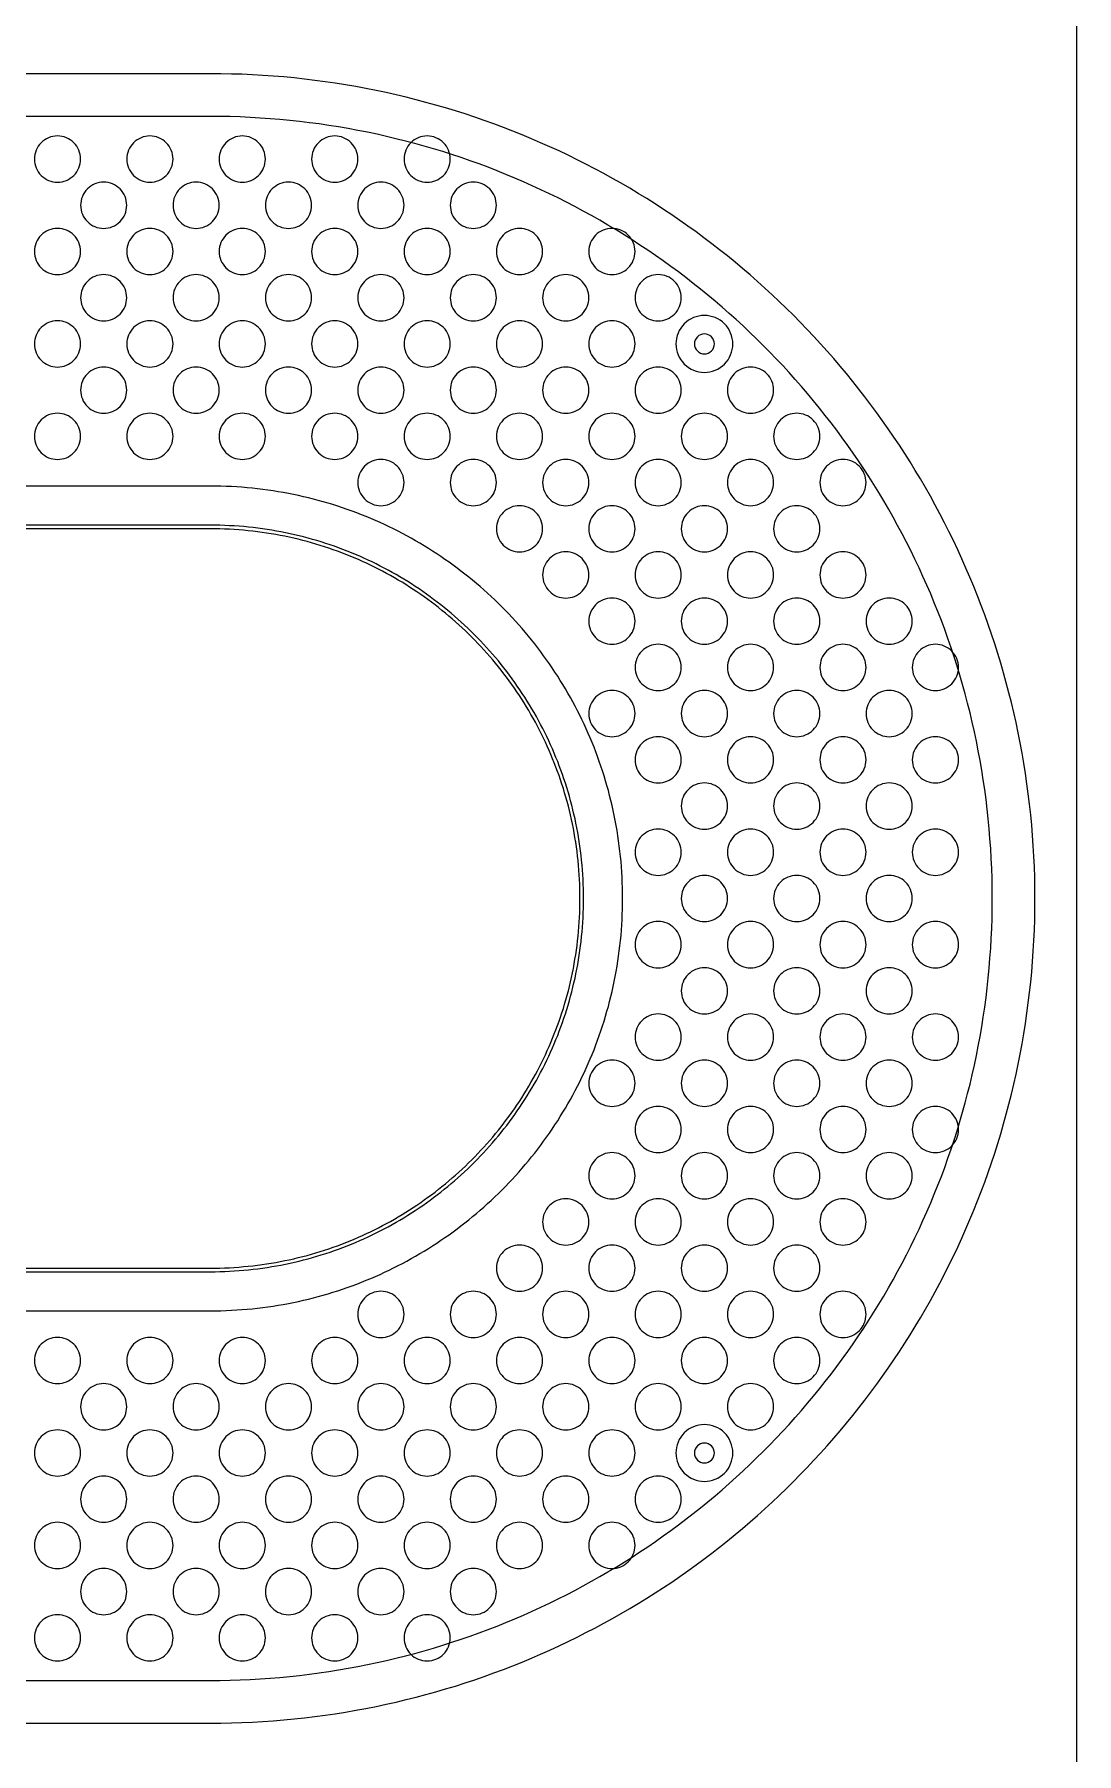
# Model space of a CAD drawing. Extents: x 1 to 174, y -78 to 96.
# Drawn here: x 19.4 to 37.72, y 30.6 to 60.83 of the extents above; entities that cross this region are included whole.
import ezdxf

# ---------------------------------------------------------------- set-up
doc = ezdxf.new("R2010")
doc.units = 0
doc.layers.add('LAYER_1', color=7, linetype='CONTINUOUS')
doc.layers.add('MOUNTINGHOLES', color=1, linetype='CONTINUOUS')

msp = doc.modelspace()

# ---------------------------------------------------------------- linework, layer by layer
at = {"layer": 'LAYER_1'}
for points in [[(15.464, 31.133), (22.515, 31.133), (22.675, 31.134), (22.86, 31.137), (23.044, 31.143), (23.229, 31.152), (23.413, 31.162), (23.596, 31.175), (23.779, 31.19), (23.962, 31.207), (24.144, 31.227), (24.326, 31.249), (24.507, 31.273), (24.687, 31.299), (24.867, 31.328), (25.047, 31.359), (25.225, 31.392), (25.403, 31.427), (25.58, 31.465), (25.757, 31.504), (25.932, 31.546), (26.107, 31.59), (26.281, 31.636), (26.454, 31.684), (26.627, 31.734), (26.798, 31.786), (26.969, 31.84), (27.138, 31.896), (27.307, 31.955), (27.475, 32.015), (27.642, 32.077), (27.807, 32.141), (27.972, 32.208), (28.136, 32.276), (28.298, 32.346), (28.46, 32.417), (28.621, 32.491), (28.78, 32.567), (28.938, 32.644), (29.095, 32.724), (29.251, 32.805), (29.406, 32.888), (29.56, 32.972), (29.713, 33.059), (29.864, 33.147), (30.014, 33.237), (30.163, 33.329), (30.31, 33.422), (30.457, 33.517), (30.602, 33.614), (30.746, 33.712), (30.888, 33.812), (31.03, 33.914), (31.17, 34.018), (31.308, 34.123), (31.445, 34.229), (31.581, 34.337), (31.716, 34.447), (31.849, 34.558), (31.981, 34.671), (32.111, 34.785), (32.24, 34.901), (32.368, 35.019), (32.494, 35.138), (32.619, 35.258), (32.742, 35.38), (32.864, 35.503), (32.985, 35.628), (33.103, 35.754), (33.221, 35.882), (33.337, 36.011), (33.451, 36.141), (33.564, 36.273), (33.675, 36.406), (33.785, 36.541), (33.893, 36.677), (34, 36.814), (34.105, 36.953), (34.208, 37.093), (34.31, 37.234), (34.41, 37.376), (34.508, 37.52), (34.605, 37.665), (34.7, 37.812), (34.793, 37.959), (34.885, 38.108), (34.975, 38.258), (35.063, 38.41), (35.15, 38.562), (35.235, 38.716), (35.317, 38.871), (35.399, 39.027), (35.478, 39.184), (35.555, 39.342), (35.631, 39.502), (35.705, 39.662), (35.777, 39.824), (35.847, 39.986), (35.915, 40.15), (35.981, 40.315), (36.045, 40.481), (36.107, 40.647), (36.167, 40.815), (36.226, 40.984), (36.282, 41.153), (36.336, 41.324), (36.388, 41.496), (36.438, 41.668), (36.486, 41.841), (36.532, 42.015), (36.576, 42.19), (36.618, 42.366), (36.657, 42.542), (36.695, 42.719), (36.73, 42.897), (36.763, 43.076), (36.794, 43.255), (36.823, 43.435), (36.849, 43.615), (36.873, 43.796), (36.895, 43.978), (36.915, 44.16), (36.932, 44.343), (36.947, 44.526), (36.96, 44.709), (36.971, 44.893), (36.979, 45.078), (36.985, 45.263), (36.988, 45.448), (36.989, 45.633), (36.988, 45.818), (36.985, 46.003), (36.979, 46.188), (36.971, 46.372), (36.96, 46.556), (36.947, 46.74), (36.932, 46.923), (36.915, 47.106), (36.895, 47.288), (36.873, 47.47), (36.849, 47.651), (36.823, 47.831), (36.794, 48.011), (36.763, 48.19), (36.73, 48.369), (36.695, 48.547), (36.657, 48.724), (36.618, 48.9), (36.576, 49.076), (36.532, 49.251), (36.486, 49.425), (36.438, 49.598), (36.388, 49.77), (36.336, 49.942), (36.282, 50.112), (36.226, 50.282), (36.167, 50.451), (36.107, 50.619), (36.045, 50.785), (35.981, 50.951), (35.915, 51.116), (35.847, 51.279), (35.777, 51.442), (35.705, 51.604), (35.631, 51.764), (35.555, 51.924), (35.478, 52.082), (35.399, 52.239), (35.317, 52.395), (35.235, 52.55), (35.15, 52.704), (35.063, 52.856), (34.975, 53.008), (34.885, 53.158), (34.793, 53.307), (34.7, 53.454), (34.605, 53.601), (34.508, 53.746), (34.41, 53.89), (34.31, 54.032), (34.208, 54.173), (34.105, 54.313), (34, 54.452), (33.893, 54.589), (33.785, 54.725), (33.675, 54.86), (33.564, 54.993), (33.451, 55.125), (33.337, 55.255), (33.221, 55.384), (33.103, 55.512), (32.985, 55.638), (32.864, 55.763), (32.742, 55.886), (32.619, 56.008), (32.494, 56.128), (32.368, 56.247), (32.24, 56.365), (32.111, 56.48), (31.981, 56.595), (31.849, 56.708), (31.716, 56.819), (31.581, 56.929), (31.445, 57.037), (31.308, 57.143), (31.17, 57.248), (31.03, 57.352), (30.888, 57.453), (30.746, 57.554), (30.602, 57.652), (30.457, 57.749), (30.31, 57.844), (30.163, 57.937), (30.014, 58.029), (29.864, 58.119), (29.713, 58.207), (29.56, 58.294), (29.406, 58.378), (29.251, 58.461), (29.095, 58.542), (28.938, 58.622), (28.78, 58.699), (28.621, 58.775), (28.46, 58.848), (28.298, 58.92), (28.136, 58.99), (27.972, 59.058), (27.807, 59.125), (27.642, 59.189), (27.475, 59.251), (27.307, 59.311), (27.138, 59.369), (26.969, 59.426), (26.798, 59.48), (26.627, 59.532), (26.454, 59.582), (26.281, 59.63), (26.107, 59.676), (25.932, 59.72), (25.757, 59.762), (25.58, 59.801), (25.403, 59.839), (25.225, 59.874), (25.047, 59.907), (24.867, 59.938), (24.687, 59.966), (24.507, 59.993), (24.326, 60.017), (24.144, 60.039), (23.962, 60.059), (23.779, 60.076), (23.596, 60.091), (23.413, 60.104), (23.229, 60.114), (23.044, 60.123), (22.86, 60.128), (22.675, 60.132), (22.515, 60.133), (15.464, 60.133)], [(15.466, 31.883), (22.512, 31.883), (22.665, 31.884), (22.841, 31.887), (23.016, 31.893), (23.191, 31.901), (23.365, 31.911), (23.539, 31.923), (23.713, 31.937), (23.886, 31.953), (24.059, 31.972), (24.231, 31.993), (24.403, 32.016), (24.574, 32.041), (24.745, 32.068), (24.915, 32.097), (25.084, 32.129), (25.253, 32.162), (25.421, 32.198), (25.588, 32.235), (25.754, 32.275), (25.92, 32.316), (26.085, 32.36), (26.249, 32.405), (26.413, 32.453), (26.575, 32.502), (26.737, 32.554), (26.898, 32.607), (27.058, 32.662), (27.217, 32.719), (27.375, 32.778), (27.532, 32.839), (27.688, 32.902), (27.844, 32.966), (27.998, 33.033), (28.151, 33.101), (28.303, 33.171), (28.454, 33.242), (28.604, 33.316), (28.753, 33.391), (28.901, 33.468), (29.048, 33.547), (29.194, 33.627), (29.339, 33.709), (29.482, 33.793), (29.624, 33.878), (29.766, 33.965), (29.906, 34.053), (30.044, 34.144), (30.182, 34.235), (30.318, 34.329), (30.454, 34.424), (30.588, 34.52), (30.72, 34.618), (30.852, 34.718), (30.982, 34.819), (31.111, 34.921), (31.239, 35.025), (31.365, 35.131), (31.49, 35.238), (31.614, 35.346), (31.736, 35.456), (31.857, 35.568), (31.977, 35.68), (32.095, 35.795), (32.212, 35.91), (32.328, 36.027), (32.442, 36.145), (32.554, 36.265), (32.666, 36.386), (32.776, 36.509), (32.884, 36.632), (32.991, 36.757), (33.097, 36.884), (33.201, 37.011), (33.303, 37.14), (33.404, 37.27), (33.504, 37.402), (33.602, 37.535), (33.698, 37.668), (33.793, 37.804), (33.887, 37.94), (33.979, 38.078), (34.069, 38.217), (34.157, 38.357), (34.244, 38.498), (34.33, 38.64), (34.413, 38.784), (34.495, 38.928), (34.575, 39.074), (34.654, 39.221), (34.731, 39.369), (34.806, 39.518), (34.88, 39.668), (34.951, 39.819), (35.021, 39.971), (35.089, 40.124), (35.156, 40.279), (35.22, 40.434), (35.283, 40.59), (35.344, 40.747), (35.403, 40.905), (35.46, 41.064), (35.515, 41.224), (35.569, 41.385), (35.62, 41.547), (35.669, 41.709), (35.717, 41.873), (35.762, 42.037), (35.806, 42.202), (35.848, 42.368), (35.887, 42.534), (35.925, 42.702), (35.96, 42.87), (35.994, 43.038), (36.025, 43.207), (36.054, 43.377), (36.081, 43.548), (36.106, 43.719), (36.129, 43.891), (36.15, 44.063), (36.169, 44.236), (36.185, 44.409), (36.199, 44.583), (36.212, 44.757), (36.222, 44.931), (36.229, 45.106), (36.235, 45.282), (36.238, 45.457), (36.239, 45.633), (36.238, 45.809), (36.235, 45.984), (36.229, 46.16), (36.222, 46.334), (36.212, 46.509), (36.199, 46.683), (36.185, 46.857), (36.169, 47.03), (36.15, 47.203), (36.129, 47.375), (36.106, 47.547), (36.081, 47.718), (36.054, 47.888), (36.025, 48.058), (35.994, 48.228), (35.96, 48.396), (35.925, 48.564), (35.887, 48.732), (35.848, 48.898), (35.806, 49.064), (35.762, 49.229), (35.717, 49.393), (35.669, 49.557), (35.62, 49.719), (35.569, 49.881), (35.515, 50.042), (35.46, 50.202), (35.403, 50.361), (35.344, 50.519), (35.283, 50.676), (35.22, 50.832), (35.156, 50.987), (35.089, 51.142), (35.021, 51.295), (34.951, 51.447), (34.88, 51.598), (34.806, 51.748), (34.731, 51.897), (34.654, 52.045), (34.575, 52.192), (34.495, 52.338), (34.413, 52.482), (34.33, 52.626), (34.244, 52.768), (34.157, 52.909), (34.069, 53.049), (33.979, 53.188), (33.887, 53.326), (33.793, 53.462), (33.698, 53.597), (33.602, 53.731), (33.504, 53.864), (33.404, 53.996), (33.303, 54.126), (33.201, 54.255), (33.097, 54.382), (32.991, 54.509), (32.884, 54.634), (32.776, 54.757), (32.666, 54.88), (32.554, 55.001), (32.442, 55.12), (32.328, 55.239), (32.212, 55.356), (32.095, 55.471), (31.977, 55.585), (31.857, 55.698), (31.736, 55.81), (31.614, 55.919), (31.49, 56.028), (31.365, 56.135), (31.239, 56.24), (31.111, 56.345), (30.982, 56.447), (30.852, 56.548), (30.72, 56.648), (30.588, 56.746), (30.454, 56.842), (30.318, 56.937), (30.182, 57.03), (30.044, 57.122), (29.906, 57.212), (29.766, 57.301), (29.624, 57.388), (29.482, 57.473), (29.339, 57.557), (29.194, 57.639), (29.048, 57.719), (28.901, 57.798), (28.753, 57.875), (28.604, 57.95), (28.454, 58.023), (28.303, 58.095), (28.151, 58.165), (27.998, 58.233), (27.844, 58.3), (27.688, 58.364), (27.532, 58.427), (27.375, 58.488), (27.217, 58.547), (27.058, 58.604), (26.898, 58.659), (26.737, 58.712), (26.575, 58.764), (26.413, 58.813), (26.249, 58.861), (26.085, 58.906), (25.92, 58.95), (25.754, 58.991), (25.588, 59.031), (25.421, 59.068), (25.253, 59.104), (25.084, 59.137), (24.915, 59.169), (24.745, 59.198), (24.574, 59.225), (24.403, 59.25), (24.231, 59.273), (24.059, 59.294), (23.886, 59.312), (23.713, 59.329), (23.539, 59.343), (23.365, 59.355), (23.191, 59.365), (23.016, 59.373), (22.841, 59.379), (22.665, 59.382), (22.512, 59.383), (15.466, 59.383)], [(15.487, 38.383), (22.492, 38.383), (22.583, 38.384), (22.676, 38.385), (22.769, 38.388), (22.862, 38.392), (22.954, 38.398), (23.046, 38.404), (23.138, 38.412), (23.23, 38.42), (23.321, 38.43), (23.412, 38.441), (23.502, 38.453), (23.592, 38.466), (23.682, 38.481), (23.772, 38.496), (23.861, 38.513), (23.95, 38.53), (24.038, 38.549), (24.126, 38.569), (24.213, 38.589), (24.301, 38.611), (24.387, 38.634), (24.474, 38.658), (24.559, 38.683), (24.645, 38.709), (24.73, 38.736), (24.814, 38.764), (24.898, 38.793), (24.982, 38.823), (25.065, 38.854), (25.148, 38.886), (25.23, 38.919), (25.311, 38.953), (25.393, 38.988), (25.473, 39.024), (25.553, 39.061), (25.633, 39.098), (25.712, 39.137), (25.79, 39.177), (25.868, 39.217), (25.946, 39.258), (26.022, 39.301), (26.098, 39.344), (26.174, 39.388), (26.249, 39.433), (26.324, 39.479), (26.397, 39.526), (26.471, 39.573), (26.543, 39.622), (26.615, 39.671), (26.687, 39.721), (26.757, 39.772), (26.827, 39.824), (26.897, 39.876), (26.966, 39.93), (27.034, 39.984), (27.101, 40.039), (27.168, 40.095), (27.234, 40.151), (27.299, 40.208), (27.364, 40.267), (27.428, 40.325), (27.491, 40.385), (27.554, 40.445), (27.616, 40.506), (27.677, 40.568), (27.737, 40.631), (27.797, 40.694), (27.856, 40.758), (27.914, 40.823), (27.971, 40.888), (28.028, 40.954), (28.083, 41.021), (28.138, 41.088), (28.193, 41.157), (28.246, 41.225), (28.299, 41.295), (28.35, 41.365), (28.401, 41.436), (28.451, 41.507), (28.501, 41.579), (28.549, 41.651), (28.597, 41.725), (28.643, 41.799), (28.689, 41.873), (28.734, 41.948), (28.778, 42.024), (28.821, 42.1), (28.864, 42.177), (28.905, 42.254), (28.946, 42.332), (28.985, 42.41), (29.024, 42.489), (29.062, 42.569), (29.098, 42.649), (29.134, 42.73), (29.169, 42.811), (29.203, 42.892), (29.236, 42.974), (29.268, 43.057), (29.299, 43.14), (29.329, 43.224), (29.358, 43.308), (29.386, 43.392), (29.413, 43.477), (29.439, 43.563), (29.464, 43.649), (29.488, 43.735), (29.511, 43.822), (29.533, 43.909), (29.554, 43.996), (29.573, 44.084), (29.592, 44.173), (29.61, 44.261), (29.626, 44.35), (29.641, 44.44), (29.656, 44.53), (29.669, 44.62), (29.681, 44.711), (29.692, 44.801), (29.702, 44.893), (29.711, 44.984), (29.718, 45.076), (29.725, 45.168), (29.73, 45.26), (29.734, 45.353), (29.737, 45.446), (29.739, 45.539), (29.739, 45.633), (29.739, 45.726), (29.737, 45.82), (29.734, 45.913), (29.73, 46.005), (29.725, 46.098), (29.718, 46.19), (29.711, 46.282), (29.702, 46.373), (29.692, 46.465), (29.681, 46.555), (29.669, 46.646), (29.656, 46.736), (29.641, 46.826), (29.626, 46.915), (29.61, 47.005), (29.592, 47.093), (29.573, 47.182), (29.554, 47.27), (29.533, 47.357), (29.511, 47.444), (29.488, 47.531), (29.464, 47.617), (29.439, 47.703), (29.413, 47.789), (29.386, 47.874), (29.358, 47.958), (29.329, 48.042), (29.299, 48.126), (29.268, 48.209), (29.236, 48.291), (29.203, 48.374), (29.169, 48.455), (29.134, 48.536), (29.098, 48.617), (29.062, 48.697), (29.024, 48.777), (28.985, 48.856), (28.946, 48.934), (28.905, 49.012), (28.864, 49.089), (28.821, 49.166), (28.778, 49.242), (28.734, 49.318), (28.689, 49.393), (28.643, 49.467), (28.597, 49.541), (28.549, 49.614), (28.501, 49.687), (28.451, 49.759), (28.401, 49.83), (28.35, 49.901), (28.299, 49.971), (28.246, 50.041), (28.193, 50.109), (28.138, 50.178), (28.083, 50.245), (28.028, 50.312), (27.971, 50.378), (27.914, 50.443), (27.856, 50.508), (27.797, 50.572), (27.737, 50.635), (27.677, 50.698), (27.616, 50.759), (27.554, 50.821), (27.491, 50.881), (27.428, 50.941), (27.364, 50.999), (27.299, 51.057), (27.234, 51.115), (27.168, 51.171), (27.101, 51.227), (27.034, 51.282), (26.966, 51.336), (26.897, 51.39), (26.827, 51.442), (26.757, 51.494), (26.687, 51.545), (26.615, 51.595), (26.543, 51.644), (26.471, 51.693), (26.397, 51.74), (26.324, 51.787), (26.249, 51.833), (26.174, 51.878), (26.098, 51.922), (26.022, 51.965), (25.946, 52.007), (25.868, 52.049), (25.79, 52.089), (25.712, 52.129), (25.633, 52.168), (25.553, 52.205), (25.473, 52.242), (25.393, 52.278), (25.311, 52.313), (25.23, 52.347), (25.148, 52.38), (25.065, 52.412), (24.982, 52.443), (24.898, 52.473), (24.814, 52.502), (24.73, 52.53), (24.645, 52.557), (24.559, 52.583), (24.474, 52.608), (24.387, 52.632), (24.301, 52.655), (24.213, 52.677), (24.126, 52.697), (24.038, 52.717), (23.95, 52.736), (23.861, 52.753), (23.772, 52.77), (23.682, 52.785), (23.592, 52.799), (23.502, 52.813), (23.412, 52.825), (23.321, 52.836), (23.23, 52.846), (23.138, 52.854), (23.046, 52.862), (22.954, 52.868), (22.862, 52.874), (22.769, 52.878), (22.676, 52.881), (22.583, 52.882), (22.492, 52.883), (15.487, 52.883)], [(15.489, 39.07), (22.489, 39.07), (22.574, 39.07), (22.659, 39.072), (22.743, 39.075), (22.827, 39.078), (22.911, 39.083), (22.994, 39.089), (23.077, 39.096), (23.16, 39.104), (23.243, 39.113), (23.325, 39.123), (23.407, 39.134), (23.489, 39.146), (23.57, 39.159), (23.651, 39.172), (23.732, 39.187), (23.812, 39.203), (23.892, 39.22), (23.971, 39.238), (24.051, 39.257), (24.129, 39.277), (24.208, 39.297), (24.286, 39.319), (24.364, 39.342), (24.441, 39.365), (24.518, 39.389), (24.594, 39.415), (24.67, 39.441), (24.746, 39.468), (24.821, 39.496), (24.896, 39.525), (24.97, 39.555), (25.044, 39.586), (25.117, 39.617), (25.19, 39.65), (25.263, 39.683), (25.335, 39.717), (25.406, 39.752), (25.477, 39.788), (25.548, 39.825), (25.618, 39.862), (25.687, 39.9), (25.756, 39.94), (25.824, 39.979), (25.892, 40.02), (25.96, 40.062), (26.027, 40.104), (26.093, 40.147), (26.159, 40.191), (26.224, 40.235), (26.288, 40.281), (26.353, 40.327), (26.416, 40.374), (26.479, 40.421), (26.541, 40.47), (26.603, 40.519), (26.664, 40.569), (26.724, 40.619), (26.784, 40.67), (26.843, 40.722), (26.902, 40.775), (26.96, 40.828), (27.017, 40.882), (27.074, 40.937), (27.13, 40.992), (27.185, 41.048), (27.24, 41.105), (27.294, 41.162), (27.347, 41.22), (27.4, 41.279), (27.452, 41.338), (27.503, 41.398), (27.554, 41.458), (27.603, 41.519), (27.652, 41.581), (27.701, 41.643), (27.748, 41.706), (27.795, 41.77), (27.841, 41.834), (27.887, 41.898), (27.931, 41.963), (27.975, 42.029), (28.018, 42.096), (28.061, 42.162), (28.102, 42.23), (28.143, 42.298), (28.183, 42.366), (28.222, 42.435), (28.26, 42.505), (28.298, 42.575), (28.334, 42.645), (28.37, 42.716), (28.405, 42.788), (28.439, 42.86), (28.472, 42.932), (28.505, 43.005), (28.536, 43.078), (28.567, 43.152), (28.597, 43.226), (28.626, 43.301), (28.654, 43.376), (28.681, 43.452), (28.707, 43.528), (28.733, 43.604), (28.757, 43.681), (28.781, 43.759), (28.803, 43.836), (28.825, 43.914), (28.846, 43.993), (28.865, 44.072), (28.884, 44.151), (28.902, 44.23), (28.919, 44.31), (28.935, 44.391), (28.95, 44.471), (28.964, 44.552), (28.977, 44.634), (28.989, 44.715), (28.999, 44.797), (29.009, 44.879), (29.018, 44.962), (29.026, 45.045), (29.033, 45.128), (29.039, 45.212), (29.044, 45.295), (29.047, 45.379), (29.05, 45.464), (29.052, 45.548), (29.052, 45.633), (29.052, 45.718), (29.05, 45.802), (29.047, 45.887), (29.044, 45.971), (29.039, 46.054), (29.033, 46.138), (29.026, 46.221), (29.018, 46.304), (29.009, 46.386), (28.999, 46.469), (28.989, 46.551), (28.977, 46.632), (28.964, 46.714), (28.95, 46.795), (28.935, 46.875), (28.919, 46.956), (28.902, 47.035), (28.884, 47.115), (28.865, 47.194), (28.846, 47.273), (28.825, 47.352), (28.803, 47.43), (28.781, 47.507), (28.757, 47.585), (28.733, 47.661), (28.707, 47.738), (28.681, 47.814), (28.654, 47.89), (28.626, 47.965), (28.597, 48.039), (28.567, 48.114), (28.536, 48.188), (28.505, 48.261), (28.472, 48.334), (28.439, 48.406), (28.405, 48.478), (28.37, 48.55), (28.334, 48.621), (28.298, 48.691), (28.26, 48.761), (28.222, 48.831), (28.183, 48.9), (28.143, 48.968), (28.102, 49.036), (28.061, 49.104), (28.018, 49.17), (27.975, 49.237), (27.931, 49.302), (27.887, 49.368), (27.841, 49.432), (27.795, 49.496), (27.748, 49.56), (27.701, 49.623), (27.652, 49.685), (27.603, 49.747), (27.554, 49.808), (27.503, 49.868), (27.452, 49.928), (27.4, 49.987), (27.347, 50.046), (27.294, 50.104), (27.24, 50.161), (27.185, 50.218), (27.13, 50.274), (27.074, 50.329), (27.017, 50.384), (26.96, 50.438), (26.902, 50.491), (26.843, 50.544), (26.784, 50.596), (26.724, 50.647), (26.664, 50.697), (26.603, 50.747), (26.541, 50.796), (26.479, 50.844), (26.416, 50.892), (26.353, 50.939), (26.288, 50.985), (26.224, 51.03), (26.159, 51.075), (26.093, 51.119), (26.027, 51.162), (25.96, 51.204), (25.892, 51.246), (25.824, 51.286), (25.756, 51.326), (25.687, 51.366), (25.618, 51.404), (25.548, 51.441), (25.477, 51.478), (25.406, 51.514), (25.335, 51.549), (25.263, 51.583), (25.19, 51.616), (25.117, 51.649), (25.044, 51.68), (24.97, 51.711), (24.896, 51.741), (24.821, 51.77), (24.746, 51.798), (24.67, 51.825), (24.594, 51.851), (24.518, 51.876), (24.441, 51.901), (24.364, 51.924), (24.286, 51.947), (24.208, 51.969), (24.129, 51.989), (24.051, 52.009), (23.971, 52.028), (23.892, 52.046), (23.812, 52.063), (23.732, 52.079), (23.651, 52.093), (23.57, 52.107), (23.489, 52.12), (23.407, 52.132), (23.325, 52.143), (23.243, 52.153), (23.16, 52.162), (23.077, 52.17), (22.994, 52.177), (22.911, 52.183), (22.827, 52.187), (22.743, 52.191), (22.659, 52.194), (22.574, 52.195), (22.489, 52.196), (15.489, 52.196)], [(15.489, 39.133), (22.489, 39.133), (22.573, 39.133), (22.657, 39.135), (22.74, 39.138), (22.824, 39.141), (22.907, 39.146), (22.989, 39.152), (23.072, 39.159), (23.154, 39.167), (23.236, 39.175), (23.317, 39.185), (23.398, 39.196), (23.479, 39.208), (23.56, 39.221), (23.64, 39.234), (23.72, 39.249), (23.799, 39.265), (23.878, 39.282), (23.957, 39.299), (24.036, 39.318), (24.114, 39.338), (24.191, 39.358), (24.269, 39.38), (24.346, 39.402), (24.422, 39.425), (24.498, 39.449), (24.574, 39.474), (24.649, 39.5), (24.724, 39.527), (24.799, 39.555), (24.873, 39.584), (24.946, 39.613), (25.019, 39.644), (25.092, 39.675), (25.164, 39.707), (25.236, 39.74), (25.307, 39.774), (25.378, 39.809), (25.448, 39.844), (25.518, 39.88), (25.587, 39.917), (25.656, 39.955), (25.725, 39.994), (25.792, 40.034), (25.86, 40.074), (25.926, 40.115), (25.993, 40.157), (26.058, 40.2), (26.123, 40.243), (26.188, 40.287), (26.252, 40.332), (26.315, 40.378), (26.378, 40.424), (26.441, 40.471), (26.502, 40.519), (26.563, 40.568), (26.624, 40.617), (26.684, 40.667), (26.743, 40.718), (26.802, 40.769), (26.86, 40.822), (26.917, 40.874), (26.974, 40.928), (27.03, 40.982), (27.085, 41.037), (27.14, 41.092), (27.194, 41.148), (27.248, 41.205), (27.301, 41.262), (27.353, 41.321), (27.404, 41.379), (27.455, 41.438), (27.505, 41.498), (27.554, 41.559), (27.603, 41.62), (27.651, 41.682), (27.698, 41.744), (27.744, 41.807), (27.79, 41.87), (27.835, 41.934), (27.879, 41.999), (27.923, 42.064), (27.965, 42.13), (28.007, 42.196), (28.048, 42.262), (28.088, 42.33), (28.128, 42.398), (28.167, 42.466), (28.205, 42.535), (28.242, 42.604), (28.278, 42.674), (28.314, 42.744), (28.348, 42.815), (28.382, 42.886), (28.415, 42.958), (28.447, 43.03), (28.478, 43.103), (28.509, 43.176), (28.538, 43.25), (28.567, 43.324), (28.595, 43.398), (28.622, 43.473), (28.648, 43.548), (28.673, 43.624), (28.697, 43.7), (28.72, 43.777), (28.743, 43.853), (28.764, 43.931), (28.785, 44.009), (28.804, 44.087), (28.823, 44.165), (28.84, 44.244), (28.857, 44.323), (28.873, 44.402), (28.888, 44.482), (28.901, 44.563), (28.914, 44.643), (28.926, 44.724), (28.937, 44.805), (28.947, 44.887), (28.956, 44.968), (28.963, 45.05), (28.97, 45.133), (28.976, 45.216), (28.981, 45.298), (28.984, 45.382), (28.987, 45.465), (28.989, 45.549), (28.989, 45.633), (28.989, 45.717), (28.987, 45.801), (28.984, 45.884), (28.981, 45.967), (28.976, 46.05), (28.97, 46.133), (28.963, 46.215), (28.956, 46.298), (28.947, 46.379), (28.937, 46.461), (28.926, 46.542), (28.914, 46.623), (28.901, 46.703), (28.888, 46.784), (28.873, 46.863), (28.857, 46.943), (28.84, 47.022), (28.823, 47.101), (28.804, 47.179), (28.785, 47.257), (28.764, 47.335), (28.743, 47.412), (28.72, 47.489), (28.697, 47.566), (28.673, 47.642), (28.648, 47.718), (28.622, 47.793), (28.595, 47.868), (28.567, 47.942), (28.538, 48.016), (28.509, 48.09), (28.478, 48.163), (28.447, 48.236), (28.415, 48.308), (28.382, 48.38), (28.348, 48.451), (28.314, 48.522), (28.278, 48.592), (28.242, 48.662), (28.205, 48.731), (28.167, 48.8), (28.128, 48.868), (28.088, 48.936), (28.048, 49.003), (28.007, 49.07), (27.965, 49.136), (27.923, 49.202), (27.879, 49.267), (27.835, 49.332), (27.79, 49.396), (27.744, 49.459), (27.698, 49.522), (27.651, 49.584), (27.603, 49.646), (27.554, 49.707), (27.505, 49.768), (27.455, 49.827), (27.404, 49.887), (27.353, 49.945), (27.301, 50.003), (27.248, 50.061), (27.194, 50.118), (27.14, 50.174), (27.085, 50.229), (27.03, 50.284), (26.974, 50.338), (26.917, 50.392), (26.86, 50.444), (26.802, 50.496), (26.743, 50.548), (26.684, 50.599), (26.624, 50.649), (26.563, 50.698), (26.502, 50.747), (26.441, 50.794), (26.378, 50.842), (26.315, 50.888), (26.252, 50.934), (26.188, 50.979), (26.123, 51.023), (26.058, 51.066), (25.993, 51.109), (25.926, 51.151), (25.86, 51.192), (25.792, 51.232), (25.725, 51.272), (25.656, 51.311), (25.587, 51.348), (25.518, 51.386), (25.448, 51.422), (25.378, 51.457), (25.307, 51.492), (25.236, 51.526), (25.164, 51.559), (25.092, 51.591), (25.019, 51.622), (24.946, 51.653), (24.873, 51.682), (24.799, 51.711), (24.724, 51.739), (24.649, 51.765), (24.574, 51.791), (24.498, 51.817), (24.422, 51.841), (24.346, 51.864), (24.269, 51.886), (24.191, 51.908), (24.114, 51.928), (24.036, 51.948), (23.957, 51.967), (23.878, 51.984), (23.799, 52.001), (23.72, 52.017), (23.64, 52.031), (23.56, 52.045), (23.479, 52.058), (23.398, 52.07), (23.317, 52.081), (23.236, 52.091), (23.154, 52.099), (23.072, 52.107), (22.989, 52.114), (22.907, 52.12), (22.824, 52.124), (22.74, 52.128), (22.657, 52.131), (22.573, 52.132), (22.489, 52.133), (15.489, 52.133)]]:
    msp.add_lwpolyline(points, dxfattribs=at)
for points in [[(20.208, 58.633, 0.414214), (19.802, 59.039, 0.414214), (19.395, 58.633, 0.414214), (19.802, 58.227, 0.414214)], [(21.833, 58.633, 0.414214), (21.427, 59.039, 0.414214), (21.02, 58.633, 0.414214), (21.427, 58.227, 0.414214)], [(23.458, 58.633, 0.414214), (23.052, 59.039, 0.414214), (22.645, 58.633, 0.414214), (23.052, 58.227, 0.414214)], [(25.083, 58.633, 0.414214), (24.677, 59.039, 0.414214), (24.27, 58.633, 0.414214), (24.677, 58.227, 0.414214)], [(26.708, 58.633, 0.414214), (26.302, 59.039, 0.414214), (25.895, 58.633, 0.414214), (26.302, 58.227, 0.414214)], [(21.02, 57.82, 0.414214), (20.614, 58.227, 0.414214), (20.208, 57.82, 0.414214), (20.614, 57.414, 0.414214)], [(22.645, 57.82, 0.414214), (22.239, 58.227, 0.414214), (21.833, 57.82, 0.414214), (22.239, 57.414, 0.414214)], [(24.27, 57.82, 0.414214), (23.864, 58.227, 0.414214), (23.458, 57.82, 0.414214), (23.864, 57.414, 0.414214)], [(25.895, 57.82, 0.414214), (25.489, 58.227, 0.414214), (25.083, 57.82, 0.414214), (25.489, 57.414, 0.414214)], [(27.52, 57.82, 0.414214), (27.114, 58.227, 0.414214), (26.708, 57.82, 0.414214), (27.114, 57.414, 0.414214)], [(20.208, 57.008, 0.414214), (19.802, 57.414, 0.414214), (19.395, 57.008, 0.414214), (19.802, 56.602, 0.414214)], [(21.833, 57.008, 0.414214), (21.427, 57.414, 0.414214), (21.02, 57.008, 0.414214), (21.427, 56.602, 0.414214)], [(23.458, 57.008, 0.414214), (23.052, 57.414, 0.414214), (22.645, 57.008, 0.414214), (23.052, 56.602, 0.414214)], [(25.083, 57.008, 0.414214), (24.677, 57.414, 0.414214), (24.27, 57.008, 0.414214), (24.677, 56.602, 0.414214)], [(26.708, 57.008, 0.414214), (26.302, 57.414, 0.414214), (25.895, 57.008, 0.414214), (26.302, 56.602, 0.414214)], [(28.333, 57.008, 0.414214), (27.927, 57.414, 0.414214), (27.52, 57.008, 0.414214), (27.927, 56.602, 0.414214)], [(29.958, 57.008, 0.414214), (29.552, 57.414, 0.414214), (29.145, 57.008, 0.414214), (29.552, 56.602, 0.414214)], [(21.02, 56.195, 0.414214), (20.614, 56.602, 0.414214), (20.208, 56.195, 0.414214), (20.614, 55.789, 0.414214)], [(22.645, 56.195, 0.414214), (22.239, 56.602, 0.414214), (21.833, 56.195, 0.414214), (22.239, 55.789, 0.414214)], [(24.27, 56.195, 0.414214), (23.864, 56.602, 0.414214), (23.458, 56.195, 0.414214), (23.864, 55.789, 0.414214)], [(25.895, 56.195, 0.414214), (25.489, 56.602, 0.414214), (25.083, 56.195, 0.414214), (25.489, 55.789, 0.414214)], [(27.52, 56.195, 0.414214), (27.114, 56.602, 0.414214), (26.708, 56.195, 0.414214), (27.114, 55.789, 0.414214)], [(29.145, 56.195, 0.414214), (28.739, 56.602, 0.414214), (28.333, 56.195, 0.414214), (28.739, 55.789, 0.414214)], [(30.77, 56.195, 0.414214), (30.364, 56.602, 0.414214), (29.958, 56.195, 0.414214), (30.364, 55.789, 0.414214)], [(20.208, 55.383, 0.414214), (19.802, 55.789, 0.414214), (19.395, 55.383, 0.414214), (19.802, 54.977, 0.414214)], [(21.833, 55.383, 0.414214), (21.427, 55.789, 0.414214), (21.02, 55.383, 0.414214), (21.427, 54.977, 0.414214)], [(23.458, 55.383, 0.414214), (23.052, 55.789, 0.414214), (22.645, 55.383, 0.414214), (23.052, 54.977, 0.414214)], [(25.083, 55.383, 0.414214), (24.677, 55.789, 0.414214), (24.27, 55.383, 0.414214), (24.677, 54.977, 0.414214)], [(26.708, 55.383, 0.414214), (26.302, 55.789, 0.414214), (25.895, 55.383, 0.414214), (26.302, 54.977, 0.414214)], [(28.333, 55.383, 0.414214), (27.927, 55.789, 0.414214), (27.52, 55.383, 0.414214), (27.927, 54.977, 0.414214)], [(29.958, 55.383, 0.414214), (29.552, 55.789, 0.414214), (29.145, 55.383, 0.414214), (29.552, 54.977, 0.414214)], [(21.02, 54.57, 0.414214), (20.614, 54.977, 0.414214), (20.208, 54.57, 0.414214), (20.614, 54.164, 0.414214)], [(22.645, 54.57, 0.414214), (22.239, 54.977, 0.414214), (21.833, 54.57, 0.414214), (22.239, 54.164, 0.414214)], [(24.27, 54.57, 0.414214), (23.864, 54.977, 0.414214), (23.458, 54.57, 0.414214), (23.864, 54.164, 0.414214)], [(25.895, 54.57, 0.414214), (25.489, 54.977, 0.414214), (25.083, 54.57, 0.414214), (25.489, 54.164, 0.414214)], [(27.52, 54.57, 0.414214), (27.114, 54.977, 0.414214), (26.708, 54.57, 0.414214), (27.114, 54.164, 0.414214)], [(29.145, 54.57, 0.414214), (28.739, 54.977, 0.414214), (28.333, 54.57, 0.414214), (28.739, 54.164, 0.414214)], [(30.77, 54.57, 0.414214), (30.364, 54.977, 0.414214), (29.958, 54.57, 0.414214), (30.364, 54.164, 0.414214)], [(32.395, 54.57, 0.414214), (31.989, 54.977, 0.414214), (31.583, 54.57, 0.414214), (31.989, 54.164, 0.414214)], [(20.208, 53.758, 0.414214), (19.802, 54.164, 0.414214), (19.395, 53.758, 0.414214), (19.802, 53.352, 0.414214)], [(21.833, 53.758, 0.414214), (21.427, 54.164, 0.414214), (21.02, 53.758, 0.414214), (21.427, 53.352, 0.414214)], [(23.458, 53.758, 0.414214), (23.052, 54.164, 0.414214), (22.645, 53.758, 0.414214), (23.052, 53.352, 0.414214)], [(25.083, 53.758, 0.414214), (24.677, 54.164, 0.414214), (24.27, 53.758, 0.414214), (24.677, 53.352, 0.414214)], [(26.708, 53.758, 0.414214), (26.302, 54.164, 0.414214), (25.895, 53.758, 0.414214), (26.302, 53.352, 0.414214)], [(28.333, 53.758, 0.414214), (27.927, 54.164, 0.414214), (27.52, 53.758, 0.414214), (27.927, 53.352, 0.414214)], [(29.958, 53.758, 0.414214), (29.552, 54.164, 0.414214), (29.145, 53.758, 0.414214), (29.552, 53.352, 0.414214)], [(31.583, 53.758, 0.414214), (31.177, 54.164, 0.414214), (30.77, 53.758, 0.414214), (31.177, 53.352, 0.414214)], [(33.208, 53.758, 0.414214), (32.802, 54.164, 0.414214), (32.395, 53.758, 0.414214), (32.802, 53.352, 0.414214)], [(25.895, 52.945, 0.414214), (25.489, 53.352, 0.414214), (25.083, 52.945, 0.414214), (25.489, 52.539, 0.414214)], [(27.52, 52.945, 0.414214), (27.114, 53.352, 0.414214), (26.708, 52.945, 0.414214), (27.114, 52.539, 0.414214)], [(29.145, 52.945, 0.414214), (28.739, 53.352, 0.414214), (28.333, 52.945, 0.414214), (28.739, 52.539, 0.414214)], [(30.77, 52.945, 0.414214), (30.364, 53.352, 0.414214), (29.958, 52.945, 0.414214), (30.364, 52.539, 0.414214)], [(32.395, 52.945, 0.414214), (31.989, 53.352, 0.414214), (31.583, 52.945, 0.414214), (31.989, 52.539, 0.414214)], [(34.02, 52.945, 0.414214), (33.614, 53.352, 0.414214), (33.208, 52.945, 0.414214), (33.614, 52.539, 0.414214)], [(28.333, 52.133, 0.414214), (27.927, 52.539, 0.414214), (27.52, 52.133, 0.414214), (27.927, 51.727, 0.414214)], [(29.958, 52.133, 0.414214), (29.552, 52.539, 0.414214), (29.145, 52.133, 0.414214), (29.552, 51.727, 0.414214)], [(31.583, 52.133, 0.414214), (31.177, 52.539, 0.414214), (30.77, 52.133, 0.414214), (31.177, 51.727, 0.414214)], [(33.208, 52.133, 0.414214), (32.802, 52.539, 0.414214), (32.395, 52.133, 0.414214), (32.802, 51.727, 0.414214)], [(29.145, 51.32, 0.414214), (28.739, 51.727, 0.414214), (28.333, 51.32, 0.414214), (28.739, 50.914, 0.414214)], [(30.77, 51.32, 0.414214), (30.364, 51.727, 0.414214), (29.958, 51.32, 0.414214), (30.364, 50.914, 0.414214)], [(32.395, 51.32, 0.414214), (31.989, 51.727, 0.414214), (31.583, 51.32, 0.414214), (31.989, 50.914, 0.414214)], [(34.02, 51.32, 0.414214), (33.614, 51.727, 0.414214), (33.208, 51.32, 0.414214), (33.614, 50.914, 0.414214)], [(29.958, 50.508, 0.414214), (29.552, 50.914, 0.414214), (29.145, 50.508, 0.414214), (29.552, 50.102, 0.414214)], [(31.583, 50.508, 0.414214), (31.177, 50.914, 0.414214), (30.77, 50.508, 0.414214), (31.177, 50.102, 0.414214)], [(33.208, 50.508, 0.414214), (32.802, 50.914, 0.414214), (32.395, 50.508, 0.414214), (32.802, 50.102, 0.414214)], [(34.833, 50.508, 0.414214), (34.427, 50.914, 0.414214), (34.02, 50.508, 0.414214), (34.427, 50.102, 0.414214)], [(30.77, 49.695, 0.414214), (30.364, 50.102, 0.414214), (29.958, 49.695, 0.414214), (30.364, 49.289, 0.414214)], [(32.395, 49.695, 0.414214), (31.989, 50.102, 0.414214), (31.583, 49.695, 0.414214), (31.989, 49.289, 0.414214)], [(34.02, 49.695, 0.414214), (33.614, 50.102, 0.414214), (33.208, 49.695, 0.414214), (33.614, 49.289, 0.414214)], [(35.645, 49.695, 0.414214), (35.239, 50.102, 0.414214), (34.833, 49.695, 0.414214), (35.239, 49.289, 0.414214)], [(29.958, 48.883, 0.414214), (29.552, 49.289, 0.414214), (29.145, 48.883, 0.414214), (29.552, 48.477, 0.414214)], [(31.583, 48.883, 0.414214), (31.177, 49.289, 0.414214), (30.77, 48.883, 0.414214), (31.177, 48.477, 0.414214)], [(33.208, 48.883, 0.414214), (32.802, 49.289, 0.414214), (32.395, 48.883, 0.414214), (32.802, 48.477, 0.414214)], [(34.833, 48.883, 0.414214), (34.427, 49.289, 0.414214), (34.02, 48.883, 0.414214), (34.427, 48.477, 0.414214)], [(30.77, 48.07, 0.414214), (30.364, 48.477, 0.414214), (29.958, 48.07, 0.414214), (30.364, 47.664, 0.414214)], [(32.395, 48.07, 0.414214), (31.989, 48.477, 0.414214), (31.583, 48.07, 0.414214), (31.989, 47.664, 0.414214)], [(34.02, 48.07, 0.414214), (33.614, 48.477, 0.414214), (33.208, 48.07, 0.414214), (33.614, 47.664, 0.414214)], [(35.645, 48.07, 0.414214), (35.239, 48.477, 0.414214), (34.833, 48.07, 0.414214), (35.239, 47.664, 0.414214)], [(31.583, 47.258, 0.414214), (31.177, 47.664, 0.414214), (30.77, 47.258, 0.414214), (31.177, 46.852, 0.414214)], [(33.208, 47.258, 0.414214), (32.802, 47.664, 0.414214), (32.395, 47.258, 0.414214), (32.802, 46.852, 0.414214)], [(34.833, 47.258, 0.414214), (34.427, 47.664, 0.414214), (34.02, 47.258, 0.414214), (34.427, 46.852, 0.414214)], [(30.77, 46.445, 0.414214), (30.364, 46.852, 0.414214), (29.958, 46.445, 0.414214), (30.364, 46.039, 0.414214)], [(32.395, 46.445, 0.414214), (31.989, 46.852, 0.414214), (31.583, 46.445, 0.414214), (31.989, 46.039, 0.414214)], [(34.02, 46.445, 0.414214), (33.614, 46.852, 0.414214), (33.208, 46.445, 0.414214), (33.614, 46.039, 0.414214)], [(35.645, 46.445, 0.414214), (35.239, 46.852, 0.414214), (34.833, 46.445, 0.414214), (35.239, 46.039, 0.414214)], [(31.583, 45.633, 0.414214), (31.177, 46.039, 0.414214), (30.77, 45.633, 0.414214), (31.177, 45.227, 0.414214)], [(33.208, 45.633, 0.414214), (32.802, 46.039, 0.414214), (32.395, 45.633, 0.414214), (32.802, 45.227, 0.414214)], [(34.833, 45.633, 0.414214), (34.427, 46.039, 0.414214), (34.02, 45.633, 0.414214), (34.427, 45.227, 0.414214)], [(30.77, 44.82, 0.414214), (30.364, 45.227, 0.414214), (29.958, 44.82, 0.414214), (30.364, 44.414, 0.414214)], [(32.395, 44.82, 0.414214), (31.989, 45.227, 0.414214), (31.583, 44.82, 0.414214), (31.989, 44.414, 0.414214)], [(34.02, 44.82, 0.414214), (33.614, 45.227, 0.414214), (33.208, 44.82, 0.414214), (33.614, 44.414, 0.414214)], [(35.645, 44.82, 0.414214), (35.239, 45.227, 0.414214), (34.833, 44.82, 0.414214), (35.239, 44.414, 0.414214)], [(31.583, 44.008, 0.414214), (31.177, 44.414, 0.414214), (30.77, 44.008, 0.414214), (31.177, 43.602, 0.414214)], [(33.208, 44.008, 0.414214), (32.802, 44.414, 0.414214), (32.395, 44.008, 0.414214), (32.802, 43.602, 0.414214)], [(34.833, 44.008, 0.414214), (34.427, 44.414, 0.414214), (34.02, 44.008, 0.414214), (34.427, 43.602, 0.414214)], [(30.77, 43.195, 0.414214), (30.364, 43.602, 0.414214), (29.958, 43.195, 0.414214), (30.364, 42.789, 0.414214)], [(32.395, 43.195, 0.414214), (31.989, 43.602, 0.414214), (31.583, 43.195, 0.414214), (31.989, 42.789, 0.414214)], [(34.02, 43.195, 0.414214), (33.614, 43.602, 0.414214), (33.208, 43.195, 0.414214), (33.614, 42.789, 0.414214)], [(35.645, 43.195, 0.414214), (35.239, 43.602, 0.414214), (34.833, 43.195, 0.414214), (35.239, 42.789, 0.414214)], [(29.958, 42.383, 0.414214), (29.552, 42.789, 0.414214), (29.145, 42.383, 0.414214), (29.552, 41.977, 0.414214)], [(31.583, 42.383, 0.414214), (31.177, 42.789, 0.414214), (30.77, 42.383, 0.414214), (31.177, 41.977, 0.414214)], [(33.208, 42.383, 0.414214), (32.802, 42.789, 0.414214), (32.395, 42.383, 0.414214), (32.802, 41.977, 0.414214)], [(34.833, 42.383, 0.414214), (34.427, 42.789, 0.414214), (34.02, 42.383, 0.414214), (34.427, 41.977, 0.414214)], [(30.77, 41.57, 0.414214), (30.364, 41.977, 0.414214), (29.958, 41.57, 0.414214), (30.364, 41.164, 0.414214)], [(32.395, 41.57, 0.414214), (31.989, 41.977, 0.414214), (31.583, 41.57, 0.414214), (31.989, 41.164, 0.414214)], [(34.02, 41.57, 0.414214), (33.614, 41.977, 0.414214), (33.208, 41.57, 0.414214), (33.614, 41.164, 0.414214)], [(35.645, 41.57, 0.414214), (35.239, 41.977, 0.414214), (34.833, 41.57, 0.414214), (35.239, 41.164, 0.414214)], [(29.958, 40.758, 0.414214), (29.552, 41.164, 0.414214), (29.145, 40.758, 0.414214), (29.552, 40.352, 0.414214)], [(31.583, 40.758, 0.414214), (31.177, 41.164, 0.414214), (30.77, 40.758, 0.414214), (31.177, 40.352, 0.414214)], [(33.208, 40.758, 0.414214), (32.802, 41.164, 0.414214), (32.395, 40.758, 0.414214), (32.802, 40.352, 0.414214)], [(34.833, 40.758, 0.414214), (34.427, 41.164, 0.414214), (34.02, 40.758, 0.414214), (34.427, 40.352, 0.414214)], [(29.145, 39.945, 0.414214), (28.739, 40.352, 0.414214), (28.333, 39.945, 0.414214), (28.739, 39.539, 0.414214)], [(30.77, 39.945, 0.414214), (30.364, 40.352, 0.414214), (29.958, 39.945, 0.414214), (30.364, 39.539, 0.414214)], [(32.395, 39.945, 0.414214), (31.989, 40.352, 0.414214), (31.583, 39.945, 0.414214), (31.989, 39.539, 0.414214)], [(34.02, 39.945, 0.414214), (33.614, 40.352, 0.414214), (33.208, 39.945, 0.414214), (33.614, 39.539, 0.414214)], [(28.333, 39.133, 0.414214), (27.927, 39.539, 0.414214), (27.52, 39.133, 0.414214), (27.927, 38.727, 0.414214)], [(29.958, 39.133, 0.414214), (29.552, 39.539, 0.414214), (29.145, 39.133, 0.414214), (29.552, 38.727, 0.414214)], [(31.583, 39.133, 0.414214), (31.177, 39.539, 0.414214), (30.77, 39.133, 0.414214), (31.177, 38.727, 0.414214)], [(33.208, 39.133, 0.414214), (32.802, 39.539, 0.414214), (32.395, 39.133, 0.414214), (32.802, 38.727, 0.414214)], [(25.895, 38.32, 0.414214), (25.489, 38.727, 0.414214), (25.083, 38.32, 0.414214), (25.489, 37.914, 0.414214)], [(27.52, 38.32, 0.414214), (27.114, 38.727, 0.414214), (26.708, 38.32, 0.414214), (27.114, 37.914, 0.414214)], [(29.145, 38.32, 0.414214), (28.739, 38.727, 0.414214), (28.333, 38.32, 0.414214), (28.739, 37.914, 0.414214)], [(30.77, 38.32, 0.414214), (30.364, 38.727, 0.414214), (29.958, 38.32, 0.414214), (30.364, 37.914, 0.414214)], [(32.395, 38.32, 0.414214), (31.989, 38.727, 0.414214), (31.583, 38.32, 0.414214), (31.989, 37.914, 0.414214)], [(34.02, 38.32, 0.414214), (33.614, 38.727, 0.414214), (33.208, 38.32, 0.414214), (33.614, 37.914, 0.414214)], [(20.208, 37.508, 0.414214), (19.802, 37.914, 0.414214), (19.395, 37.508, 0.414214), (19.802, 37.102, 0.414214)], [(21.833, 37.508, 0.414214), (21.427, 37.914, 0.414214), (21.02, 37.508, 0.414214), (21.427, 37.102, 0.414214)], [(23.458, 37.508, 0.414214), (23.052, 37.914, 0.414214), (22.645, 37.508, 0.414214), (23.052, 37.102, 0.414214)], [(25.083, 37.508, 0.414214), (24.677, 37.914, 0.414214), (24.27, 37.508, 0.414214), (24.677, 37.102, 0.414214)], [(26.708, 37.508, 0.414214), (26.302, 37.914, 0.414214), (25.895, 37.508, 0.414214), (26.302, 37.102, 0.414214)], [(28.333, 37.508, 0.414214), (27.927, 37.914, 0.414214), (27.52, 37.508, 0.414214), (27.927, 37.102, 0.414214)], [(29.958, 37.508, 0.414214), (29.552, 37.914, 0.414214), (29.145, 37.508, 0.414214), (29.552, 37.102, 0.414214)], [(31.583, 37.508, 0.414214), (31.177, 37.914, 0.414214), (30.77, 37.508, 0.414214), (31.177, 37.102, 0.414214)], [(33.208, 37.508, 0.414214), (32.802, 37.914, 0.414214), (32.395, 37.508, 0.414214), (32.802, 37.102, 0.414214)], [(21.02, 36.695, 0.414214), (20.614, 37.102, 0.414214), (20.208, 36.695, 0.414214), (20.614, 36.289, 0.414214)], [(22.645, 36.695, 0.414214), (22.239, 37.102, 0.414214), (21.833, 36.695, 0.414214), (22.239, 36.289, 0.414214)], [(24.27, 36.695, 0.414214), (23.864, 37.102, 0.414214), (23.458, 36.695, 0.414214), (23.864, 36.289, 0.414214)], [(25.895, 36.695, 0.414214), (25.489, 37.102, 0.414214), (25.083, 36.695, 0.414214), (25.489, 36.289, 0.414214)], [(27.52, 36.695, 0.414214), (27.114, 37.102, 0.414214), (26.708, 36.695, 0.414214), (27.114, 36.289, 0.414214)], [(29.145, 36.695, 0.414214), (28.739, 37.102, 0.414214), (28.333, 36.695, 0.414214), (28.739, 36.289, 0.414214)], [(30.77, 36.695, 0.414214), (30.364, 37.102, 0.414214), (29.958, 36.695, 0.414214), (30.364, 36.289, 0.414214)], [(32.395, 36.695, 0.414214), (31.989, 37.102, 0.414214), (31.583, 36.695, 0.414214), (31.989, 36.289, 0.414214)], [(20.208, 35.883, 0.414214), (19.802, 36.289, 0.414214), (19.395, 35.883, 0.414214), (19.802, 35.477, 0.414214)], [(21.833, 35.883, 0.414214), (21.427, 36.289, 0.414214), (21.02, 35.883, 0.414214), (21.427, 35.477, 0.414214)], [(23.458, 35.883, 0.414214), (23.052, 36.289, 0.414214), (22.645, 35.883, 0.414214), (23.052, 35.477, 0.414214)], [(25.083, 35.883, 0.414214), (24.677, 36.289, 0.414214), (24.27, 35.883, 0.414214), (24.677, 35.477, 0.414214)], [(26.708, 35.883, 0.414214), (26.302, 36.289, 0.414214), (25.895, 35.883, 0.414214), (26.302, 35.477, 0.414214)], [(28.333, 35.883, 0.414214), (27.927, 36.289, 0.414214), (27.52, 35.883, 0.414214), (27.927, 35.477, 0.414214)], [(29.958, 35.883, 0.414214), (29.552, 36.289, 0.414214), (29.145, 35.883, 0.414214), (29.552, 35.477, 0.414214)], [(21.02, 35.07, 0.414214), (20.614, 35.477, 0.414214), (20.208, 35.07, 0.414214), (20.614, 34.664, 0.414214)], [(22.645, 35.07, 0.414214), (22.239, 35.477, 0.414214), (21.833, 35.07, 0.414214), (22.239, 34.664, 0.414214)], [(24.27, 35.07, 0.414214), (23.864, 35.477, 0.414214), (23.458, 35.07, 0.414214), (23.864, 34.664, 0.414214)], [(25.895, 35.07, 0.414214), (25.489, 35.477, 0.414214), (25.083, 35.07, 0.414214), (25.489, 34.664, 0.414214)], [(27.52, 35.07, 0.414214), (27.114, 35.477, 0.414214), (26.708, 35.07, 0.414214), (27.114, 34.664, 0.414214)], [(29.145, 35.07, 0.414214), (28.739, 35.477, 0.414214), (28.333, 35.07, 0.414214), (28.739, 34.664, 0.414214)], [(30.77, 35.07, 0.414214), (30.364, 35.477, 0.414214), (29.958, 35.07, 0.414214), (30.364, 34.664, 0.414214)], [(20.208, 34.258, 0.414214), (19.802, 34.664, 0.414214), (19.395, 34.258, 0.414214), (19.802, 33.852, 0.414214)], [(21.833, 34.258, 0.414214), (21.427, 34.664, 0.414214), (21.02, 34.258, 0.414214), (21.427, 33.852, 0.414214)], [(23.458, 34.258, 0.414214), (23.052, 34.664, 0.414214), (22.645, 34.258, 0.414214), (23.052, 33.852, 0.414214)], [(25.083, 34.258, 0.414214), (24.677, 34.664, 0.414214), (24.27, 34.258, 0.414214), (24.677, 33.852, 0.414214)], [(26.708, 34.258, 0.414214), (26.302, 34.664, 0.414214), (25.895, 34.258, 0.414214), (26.302, 33.852, 0.414214)], [(28.333, 34.258, 0.414214), (27.927, 34.664, 0.414214), (27.52, 34.258, 0.414214), (27.927, 33.852, 0.414214)], [(29.958, 34.258, 0.414214), (29.552, 34.664, 0.414214), (29.145, 34.258, 0.414214), (29.552, 33.852, 0.414214)], [(21.02, 33.445, 0.414214), (20.614, 33.852, 0.414214), (20.208, 33.445, 0.414214), (20.614, 33.039, 0.414214)], [(22.645, 33.445, 0.414214), (22.239, 33.852, 0.414214), (21.833, 33.445, 0.414214), (22.239, 33.039, 0.414214)], [(24.27, 33.445, 0.414214), (23.864, 33.852, 0.414214), (23.458, 33.445, 0.414214), (23.864, 33.039, 0.414214)], [(25.895, 33.445, 0.414214), (25.489, 33.852, 0.414214), (25.083, 33.445, 0.414214), (25.489, 33.039, 0.414214)], [(27.52, 33.445, 0.414214), (27.114, 33.852, 0.414214), (26.708, 33.445, 0.414214), (27.114, 33.039, 0.414214)], [(20.208, 32.633, 0.414214), (19.802, 33.039, 0.414214), (19.395, 32.633, 0.414214), (19.802, 32.227, 0.414214)], [(21.833, 32.633, 0.414214), (21.427, 33.039, 0.414214), (21.02, 32.633, 0.414214), (21.427, 32.227, 0.414214)], [(23.458, 32.633, 0.414214), (23.052, 33.039, 0.414214), (22.645, 32.633, 0.414214), (23.052, 32.227, 0.414214)], [(25.083, 32.633, 0.414214), (24.677, 33.039, 0.414214), (24.27, 32.633, 0.414214), (24.677, 32.227, 0.414214)], [(26.708, 32.633, 0.414214), (26.302, 33.039, 0.414214), (25.895, 32.633, 0.414214), (26.302, 32.227, 0.414214)]]:
    msp.add_lwpolyline(points, format="xyb", close=True, dxfattribs=at)
at = {"layer": 'MOUNTINGHOLES'}
msp.add_lwpolyline([(37.722, 96.35), (37.722, -0.3)], dxfattribs=at)
for points in [[(31.677, 55.383, 0.414214), (31.177, 55.883, 0.414214), (30.677, 55.383, 0.414214), (31.177, 54.883, 0.414214)], [(31.352, 55.383, 0.414214), (31.177, 55.558, 0.414214), (31.002, 55.383, 0.414214), (31.177, 55.208, 0.414214)], [(31.677, 35.883, 0.414214), (31.177, 36.383, 0.414214), (30.677, 35.883, 0.414214), (31.177, 35.383, 0.414214)], [(31.352, 35.883, 0.414214), (31.177, 36.058, 0.414214), (31.002, 35.883, 0.414214), (31.177, 35.708, 0.414214)]]:
    msp.add_lwpolyline(points, format="xyb", close=True, dxfattribs=at)

doc.saveas('drawing.dxf')
